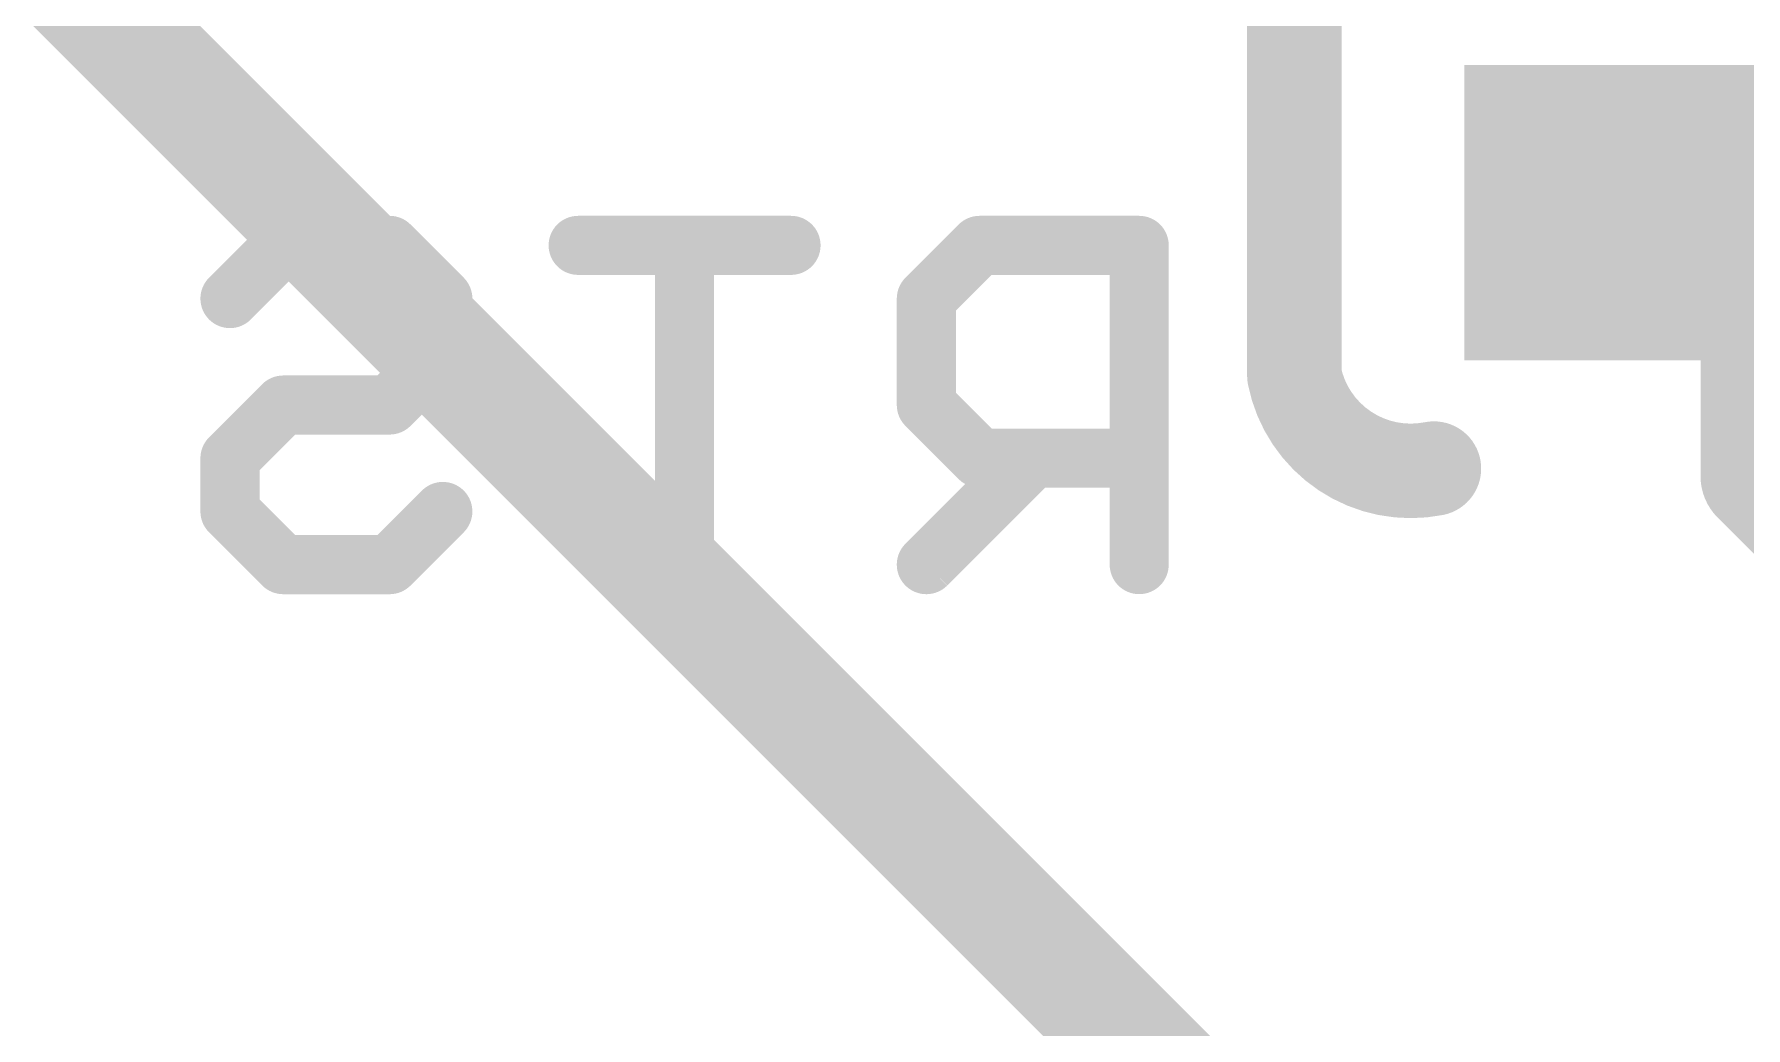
# Model space of a CAD drawing. Extents: x -0.1 to 42, y -11.4 to 16.1.
# Drawn here: x 15.341 to 19.02, y 9.228 to 11.364 of the extents above; entities that cross this region are included whole.
import ezdxf

# ---------------------------------------------------------------- set-up
doc = ezdxf.new("R2010")
doc.units = 0
for name, color, linetype in [('1', 12, 'CONTINUOUS'), ('16', 132, 'CONTINUOUS'), ('22', 40, 'CONTINUOUS')]:
    doc.layers.add(name, color=color, linetype=linetype)

# ---------------------------------------------------------------- blocks, each defined once
blk = doc.blocks.new('RECT')
blk.add_solid([(-0.5, -0.5), (0.5, -0.5), (-0.5, 0.5), (0.5, 0.5)])

msp = doc.modelspace()

# ---------------------------------------------------------------- linework, layer by layer
at = {"layer": '1', "const_width": 0.254}
msp.add_lwpolyline([(13.4, 13.5), (23.979, 2.921)], dxfattribs=at)
at = {"layer": '16', "const_width": 0.254}
for points in [[(19.05, 10.98), (19.05, 10.414)], [(19.05, 10.414), (19.304, 10.16)]]:
    msp.add_lwpolyline(points, dxfattribs=at)
at = {"layer": '16', "const_width": 0.127}
for points in [[(19.1135, 10.98, 1), (18.9865, 10.98)], [(19.0949, 10.4589, 1), (19.0051, 10.3691)], [(18.9865, 10.414, 1), (19.1135, 10.414)]]:
    msp.add_lwpolyline(points, format="xyb", dxfattribs=at)
at = {"layer": '22'}
for points, const_width in [([(18.05, 12.23), (18.05, 10.63)], 0.2032), ([(15.7621, 10.7955), (15.8765, 10.9099)], 0.127), ([(15.8765, 10.9099), (16.1053, 10.9099)], 0.127), ([(16.1053, 10.9099), (16.2197, 10.7955)], 0.127), ([(16.9681, 10.9099), (16.5105, 10.9099)], 0.127), ([(16.7393, 10.2235), (16.7393, 10.9099)], 0.127), ([(17.3733, 10.9099), (17.2589, 10.7955)], 0.127), ([(17.7165, 10.9099), (17.3733, 10.9099)], 0.127), ([(17.7165, 10.2235), (17.7165, 10.9099)], 0.127), ([(16.2197, 10.7955), (16.2197, 10.6811)], 0.127), ([(17.2589, 10.7955), (17.2589, 10.5667)], 0.127), ([(16.2197, 10.6811), (16.1053, 10.5667)], 0.127), ([(15.8765, 10.5667), (15.7621, 10.4523)], 0.127), ([(16.1053, 10.5667), (15.8765, 10.5667)], 0.127), ([(17.2589, 10.5667), (17.3733, 10.4523)], 0.127), ([(15.7621, 10.4523), (15.7621, 10.3379)], 0.127), ([(17.4877, 10.4523), (17.2589, 10.2235)], 0.127), ([(17.3733, 10.4523), (17.7165, 10.4523)], 0.127), ([(15.7621, 10.3379), (15.8765, 10.2235)], 0.127), ([(16.1053, 10.2235), (16.2197, 10.3379)], 0.127), ([(15.8765, 10.2235), (16.1053, 10.2235)], 0.127)]:
    msp.add_lwpolyline(points, dxfattribs=dict(at, const_width=const_width))
for points, const_width in [([(15.8765, 10.9416, 1), (15.8765, 10.8781)], 0.0635), ([(15.8989, 10.8874, 1), (15.854, 10.9323)], 0.0635), ([(16.1277, 10.9323, 1), (16.0828, 10.8874)], 0.0635), ([(16.1053, 10.8781, 1), (16.1053, 10.9416)], 0.0635), ([(16.5105, 10.9416, 1), (16.5105, 10.8781)], 0.0635), ([(16.771, 10.9099, 1), (16.7075, 10.9099)], 0.0635), ([(16.9681, 10.8781, 1), (16.9681, 10.9416)], 0.0635), ([(17.3733, 10.9416, 1), (17.3733, 10.8781)], 0.0635), ([(17.3958, 10.8874, 1), (17.3509, 10.9323)], 0.0635), ([(17.7482, 10.9099, 1), (17.6848, 10.9099)], 0.0635), ([(17.7165, 10.8781, 1), (17.7165, 10.9416)], 0.0635), ([(16.2514, 10.7955, 1), (16.1879, 10.7955)], 0.0635), ([(17.2907, 10.7955, 1), (17.2272, 10.7955)], 0.0635), ([(15.7396, 10.8179, 1), (15.7845, 10.773)], 0.0635), ([(16.1972, 10.773, 1), (16.2421, 10.8179)], 0.0635), ([(17.2365, 10.8179, 1), (17.2814, 10.773)], 0.0635), ([(16.2421, 10.6586, 1), (16.1972, 10.7035)], 0.0635), ([(16.1879, 10.6811, 1), (16.2514, 10.6811)], 0.0635), ([(18.05, 10.63, 0.4142), (18.35, 10.43)], 0.2032), ([(18.0998, 10.64, 1), (18.0002, 10.62)], 0.1016), ([(17.9992, 10.63, 1), (18.1008, 10.63)], 0.1016), ([(15.8765, 10.5984, 1), (15.8765, 10.5349)], 0.0635), ([(15.8989, 10.5442, 1), (15.854, 10.5891)], 0.0635), ([(16.0828, 10.5891, 1), (16.1277, 10.5442)], 0.0635), ([(16.1053, 10.5349, 1), (16.1053, 10.5984)], 0.0635), ([(17.2272, 10.5667, 1), (17.2907, 10.5667)], 0.0635), ([(17.2814, 10.5891, 1), (17.2365, 10.5442)], 0.0635), ([(18.36, 10.3802, 1), (18.34, 10.4798)], 0.1016), ([(15.7938, 10.4523, 1), (15.7303, 10.4523)], 0.0635), ([(15.7396, 10.4747, 1), (15.7845, 10.4298)], 0.0635), ([(17.3733, 10.484, 1), (17.3733, 10.4205)], 0.0635), ([(17.3509, 10.4298, 1), (17.3958, 10.4747)], 0.0635), ([(17.5102, 10.4298, 1), (17.4653, 10.4747)], 0.0635), ([(17.7165, 10.4205, 1), (17.7165, 10.484)], 0.0635), ([(15.7845, 10.3603, 1), (15.7396, 10.3154)], 0.0635), ([(16.2421, 10.3154, 1), (16.1972, 10.3603)], 0.0635), ([(15.7303, 10.3379, 1), (15.7938, 10.3379)], 0.0635), ([(15.8765, 10.2553, 1), (15.8765, 10.1918)], 0.0635), ([(15.854, 10.201, 1), (15.8989, 10.246)], 0.0635), ([(16.0828, 10.246, 1), (16.1277, 10.201)], 0.0635), ([(16.1053, 10.1918, 1), (16.1053, 10.2553)], 0.0635), ([(17.2365, 10.246, 1), (17.2814, 10.201)], 0.0635), ([(16.7075, 10.2235, 1), (16.771, 10.2235)], 0.0635), ([(17.6848, 10.2235, 1), (17.7482, 10.2235)], 0.0635)]:
    msp.add_lwpolyline(points, format="xyb", dxfattribs=dict(at, const_width=const_width))

# ---------------------------------------------------------------- block references
at = {"layer": '16', "xscale": 0.635, "yscale": 1.27, "rotation": 90}
msp.add_blockref('RECT', (19.05, 10.98), dxfattribs=at)

doc.saveas('drawing.dxf')
